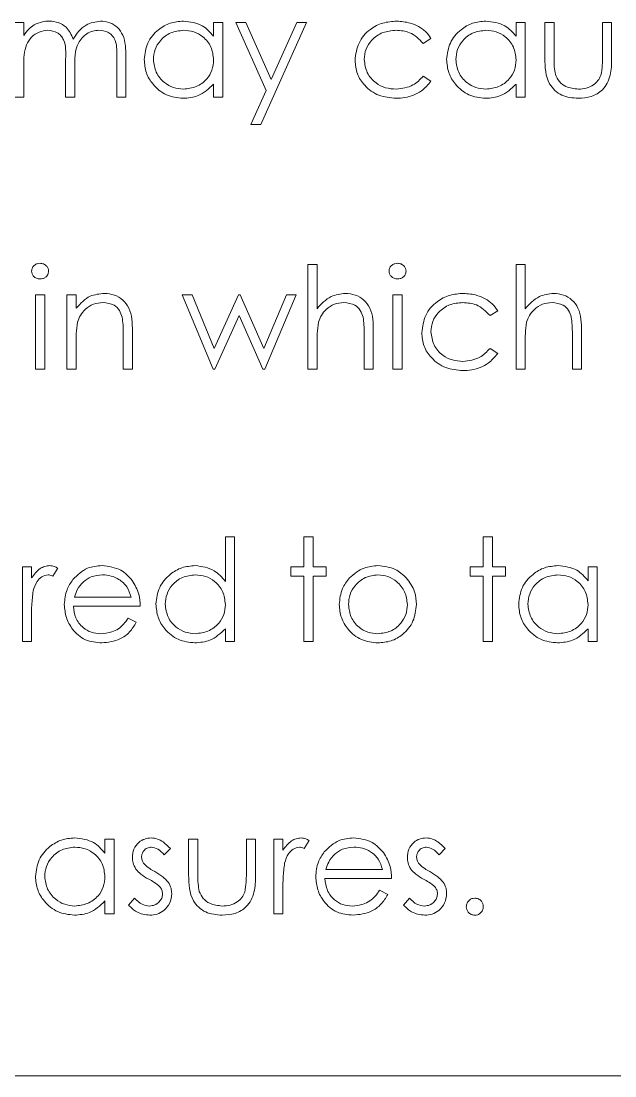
# Model space of a CAD drawing. Extents: x 1.3 to 36.8, y 1.2 to 24.4.
# Drawn here: x 17.14235 to 17.14962, y 21.33774 to 21.35065 of the extents above; entities that cross this region are included whole.
import ezdxf

# ---------------------------------------------------------------- set-up
doc = ezdxf.new("R2010")
doc.units = 0
doc.header["$LTSCALE"] = 96
doc.header["$MEASUREMENT"] = 0

msp = doc.modelspace()

# ---------------------------------------------------------------- linework, layer by layer
at = {"color": 7, "linetype": 'Continuous', "lineweight": 15}
for p, q in [((17.142272, 21.350638), (17.142384, 21.350638)), ((17.142384, 21.350638), (17.142384, 21.350479)), ((17.144708, 21.350469), (17.144708, 21.350638)), ((17.144708, 21.350638), (17.14482, 21.350638)), ((17.14482, 21.350638), (17.14482, 21.349724)), ((17.14498, 21.350638), (17.145101, 21.350638)), ((17.14535, 21.349802), (17.14498, 21.350638)), ((17.145101, 21.350638), (17.145411, 21.349938)), ((17.145846, 21.350638), (17.145285, 21.349388)), ((17.145411, 21.349938), (17.145725, 21.350638)), ((17.145725, 21.350638), (17.145846, 21.350638)), ((17.14841, 21.350638), (17.148522, 21.350638)), ((17.14841, 21.350469), (17.14841, 21.350638)), ((17.148522, 21.350638), (17.148522, 21.349724)), ((17.148762, 21.350638), (17.148875, 21.350638)), ((17.148762, 21.350201), (17.148762, 21.350638)), ((17.148875, 21.350638), (17.148875, 21.350214)), ((17.149468, 21.350638), (17.14958, 21.350638)), ((17.149468, 21.350214), (17.149468, 21.350638)), ((17.14958, 21.350638), (17.14958, 21.350193)), ((17.147368, 21.350439), (17.147274, 21.350381)), ((17.143522, 21.349724), (17.143522, 21.350219)), ((17.143634, 21.350219), (17.143634, 21.349724)), ((17.142384, 21.350108), (17.142384, 21.349724)), ((17.142897, 21.349724), (17.142897, 21.350189)), ((17.143009, 21.350079), (17.143009, 21.349724)), ((17.147274, 21.34998), (17.147368, 21.349919)), ((17.144708, 21.349724), (17.144708, 21.349882)), ((17.14841, 21.349724), (17.14841, 21.349882)), ((17.142384, 21.349724), (17.142272, 21.349724)), ((17.143009, 21.349724), (17.142897, 21.349724)), ((17.143634, 21.349724), (17.143522, 21.349724)), ((17.14482, 21.349724), (17.144708, 21.349724)), ((17.145164, 21.349388), (17.14535, 21.349802)), ((17.148522, 21.349724), (17.14841, 21.349724)), ((17.145285, 21.349388), (17.145164, 21.349388)), ((17.145862, 21.347673), (17.145974, 21.347673)), ((17.145862, 21.346391), (17.145862, 21.347673)), ((17.145974, 21.347673), (17.145974, 21.347132)), ((17.14841, 21.347673), (17.148522, 21.347673)), ((17.14841, 21.346391), (17.14841, 21.347673)), ((17.148522, 21.347673), (17.148522, 21.347132)), ((17.142528, 21.347304), (17.142641, 21.347304)), ((17.142528, 21.346391), (17.142528, 21.347304)), ((17.142641, 21.347304), (17.142641, 21.346391)), ((17.142913, 21.347304), (17.143025, 21.347304)), ((17.142913, 21.346391), (17.142913, 21.347304)), ((17.143025, 21.347304), (17.143025, 21.347139)), ((17.144323, 21.347304), (17.144444, 21.347304)), ((17.144702, 21.346391), (17.144323, 21.347304)), ((17.144444, 21.347304), (17.144716, 21.346647)), ((17.144716, 21.346647), (17.145014, 21.347304)), ((17.145014, 21.347304), (17.145033, 21.347304)), ((17.145033, 21.347304), (17.145325, 21.346647)), ((17.145325, 21.346647), (17.1456, 21.347304)), ((17.145718, 21.347304), (17.145336, 21.346391)), ((17.1456, 21.347304), (17.145718, 21.347304)), ((17.146903, 21.346391), (17.146903, 21.347304)), ((17.146903, 21.347304), (17.147016, 21.347304)), ((17.147016, 21.347304), (17.147016, 21.346391)), ((17.14502, 21.347048), (17.144722, 21.346391)), ((17.145312, 21.346391), (17.14502, 21.347048)), ((17.148185, 21.347106), (17.148092, 21.347048)), ((17.143714, 21.346857), (17.143714, 21.346391)), ((17.146663, 21.346857), (17.146663, 21.346391)), ((17.149211, 21.346857), (17.149211, 21.346391)), ((17.143602, 21.346391), (17.143602, 21.34682)), ((17.146551, 21.346391), (17.146551, 21.34682)), ((17.149099, 21.346391), (17.149099, 21.34682)), ((17.143025, 21.346721), (17.143025, 21.346391)), ((17.145974, 21.346721), (17.145974, 21.346391)), ((17.148092, 21.346647), (17.148185, 21.346586)), ((17.148522, 21.346721), (17.148522, 21.346391)), ((17.142641, 21.346391), (17.142528, 21.346391)), ((17.143025, 21.346391), (17.142913, 21.346391)), ((17.143714, 21.346391), (17.143602, 21.346391)), ((17.144722, 21.346391), (17.144702, 21.346391)), ((17.145336, 21.346391), (17.145312, 21.346391)), ((17.145974, 21.346391), (17.145862, 21.346391)), ((17.146663, 21.346391), (17.146551, 21.346391)), ((17.147016, 21.346391), (17.146903, 21.346391)), ((17.148522, 21.346391), (17.14841, 21.346391)), ((17.149211, 21.346391), (17.149099, 21.346391)), ((17.144852, 21.343794), (17.144852, 21.344339)), ((17.144852, 21.344339), (17.144964, 21.344339)), ((17.144964, 21.344339), (17.144964, 21.343057)), ((17.145814, 21.344339), (17.145926, 21.344339)), ((17.145814, 21.343971), (17.145814, 21.344339)), ((17.145926, 21.344339), (17.145926, 21.343971)), ((17.148009, 21.343971), (17.148009, 21.344339)), ((17.148009, 21.344339), (17.148121, 21.344339)), ((17.148121, 21.344339), (17.148121, 21.343971)), ((17.142368, 21.343057), (17.142368, 21.343971)), ((17.142368, 21.343971), (17.14248, 21.343971)), ((17.14248, 21.343971), (17.14248, 21.343836)), ((17.142801, 21.343956), (17.142739, 21.343858)), ((17.145653, 21.343971), (17.145814, 21.343971)), ((17.145653, 21.343859), (17.145653, 21.343971)), ((17.145926, 21.343971), (17.146086, 21.343971)), ((17.146086, 21.343971), (17.146086, 21.343859)), ((17.147849, 21.343971), (17.148009, 21.343971)), ((17.147849, 21.343859), (17.147849, 21.343971)), ((17.148121, 21.343971), (17.148282, 21.343971)), ((17.148282, 21.343971), (17.148282, 21.343859)), ((17.149291, 21.343971), (17.149403, 21.343971)), ((17.149291, 21.343802), (17.149291, 21.343971)), ((17.149403, 21.343971), (17.149403, 21.343057)), ((17.145814, 21.343859), (17.145653, 21.343859)), ((17.145814, 21.343057), (17.145814, 21.343859)), ((17.145926, 21.343859), (17.145926, 21.343057)), ((17.146086, 21.343859), (17.145926, 21.343859)), ((17.148009, 21.343859), (17.147849, 21.343859)), ((17.148009, 21.343057), (17.148009, 21.343859)), ((17.148121, 21.343859), (17.148121, 21.343057)), ((17.148282, 21.343859), (17.148121, 21.343859)), ((17.143005, 21.343602), (17.143698, 21.343602)), ((17.14381, 21.34349), (17.142993, 21.34349)), ((17.14248, 21.343364), (17.14248, 21.343057)), ((17.143663, 21.343346), (17.143762, 21.343294)), ((17.144852, 21.343057), (17.144852, 21.343215)), ((17.149291, 21.343057), (17.149291, 21.343215)), ((17.14248, 21.343057), (17.142368, 21.343057)), ((17.144964, 21.343057), (17.144852, 21.343057)), ((17.145926, 21.343057), (17.145814, 21.343057)), ((17.148121, 21.343057), (17.148009, 21.343057)), ((17.149403, 21.343057), (17.149291, 21.343057)), ((17.143378, 21.340469), (17.143378, 21.340637)), ((17.143378, 21.340637), (17.14349, 21.340637)), ((17.14349, 21.340637), (17.14349, 21.339724)), ((17.144403, 21.340637), (17.144516, 21.340637)), ((17.144403, 21.340201), (17.144403, 21.340637)), ((17.144516, 21.340637), (17.144516, 21.340214)), ((17.145109, 21.340214), (17.145109, 21.340637)), ((17.145109, 21.340637), (17.145221, 21.340637)), ((17.145221, 21.340637), (17.145221, 21.340193)), ((17.145445, 21.340637), (17.145557, 21.340637)), ((17.145445, 21.339724), (17.145445, 21.340637)), ((17.145557, 21.340637), (17.145557, 21.340503)), ((17.145878, 21.340622), (17.145816, 21.340525)), ((17.144179, 21.340524), (17.144103, 21.340445)), ((17.147544, 21.340524), (17.147468, 21.340445)), ((17.146082, 21.340269), (17.146775, 21.340269)), ((17.146887, 21.340157), (17.14607, 21.340157)), ((17.145557, 21.340031), (17.145557, 21.339724)), ((17.14674, 21.340013), (17.146839, 21.33996)), ((17.143378, 21.339724), (17.143378, 21.339882)), ((17.143666, 21.339832), (17.143741, 21.339916)), ((17.147032, 21.339832), (17.147106, 21.339916)), ((17.14349, 21.339724), (17.143378, 21.339724)), ((17.145557, 21.339724), (17.145445, 21.339724)), ((17.121856, 21.33774), (17.168723, 21.33774))]:
    msp.add_line(p, q, dxfattribs=at)
for points, knots in [([(17.142384, 21.350479), (17.142404, 21.350506), (17.142441, 21.350555), (17.142489, 21.350591), (17.142511, 21.350607)], [0, 0, 0, 0, 0.560097, 1, 1, 1, 1]), ([(17.142511, 21.350607), (17.142545, 21.350622), (17.142605, 21.350649), (17.14267, 21.350652), (17.142699, 21.350654)], [0, 0, 0, 0, 0.559808, 1, 1, 1, 1]), ([(17.142699, 21.350654), (17.142736, 21.35065), (17.142809, 21.350642), (17.142928, 21.350575), (17.142966, 21.350487), (17.14299, 21.350433)], [0, 0, 0, 0, 0.280798, 0.5614832, 1, 1, 1, 1]), ([(17.14299, 21.350433), (17.143011, 21.350466), (17.143052, 21.350533), (17.143162, 21.350627), (17.143263, 21.350644), (17.143325, 21.350654)], [0, 0, 0, 0, 0.281325, 0.562082, 1, 1, 1, 1]), ([(17.143325, 21.350654), (17.143363, 21.35065), (17.143439, 21.350643), (17.143537, 21.35058), (17.143631, 21.35044), (17.143633, 21.35031), (17.143634, 21.350219)], [0, 0, 0, 0, 0.186914, 0.37352, 0.560309, 1, 1, 1, 1]), ([(17.143859, 21.350183), (17.143867, 21.350253), (17.143885, 21.350393), (17.144017, 21.350546), (17.144173, 21.350639), (17.144283, 21.350649), (17.144338, 21.350654)], [0, 0, 0, 0, 0.2794265, 0.5592298, 0.7795498, 1, 1, 1, 1]), ([(17.144338, 21.350654), (17.144421, 21.350644), (17.144568, 21.350627), (17.144665, 21.350517), (17.144708, 21.350469)], [0, 0, 0, 0, 0.559142, 1, 1, 1, 1]), ([(17.146439, 21.350173), (17.146448, 21.350246), (17.146468, 21.350393), (17.146608, 21.350553), (17.146777, 21.35064), (17.146892, 21.350649), (17.14695, 21.350654)], [0, 0, 0, 0, 0.279458, 0.558734, 0.779245, 1, 1, 1, 1]), ([(17.14695, 21.350654), (17.147006, 21.350649), (17.147098, 21.350641), (17.147216, 21.350591), (17.147307, 21.350529), (17.147348, 21.350469), (17.147368, 21.350439)], [0, 0, 0, 0, 0.339684, 0.559943, 0.780024, 1, 1, 1, 1]), ([(17.14756, 21.350183), (17.147569, 21.350253), (17.147587, 21.350393), (17.147719, 21.350546), (17.147875, 21.350639), (17.147985, 21.350649), (17.14804, 21.350654)], [0, 0, 0, 0, 0.2794265, 0.5592298, 0.7795498, 1, 1, 1, 1]), ([(17.14804, 21.350654), (17.148123, 21.350644), (17.14827, 21.350627), (17.148367, 21.350517), (17.14841, 21.350469)], [0, 0, 0, 0, 0.559142, 1, 1, 1, 1]), ([(17.14268, 21.350541), (17.142643, 21.350537), (17.142569, 21.350527), (17.142476, 21.350461), (17.142386, 21.350324), (17.142385, 21.350197), (17.142384, 21.350108)], [0, 0, 0, 0, 0.186572, 0.373413, 0.560187, 1, 1, 1, 1]), ([(17.142897, 21.350189), (17.1429, 21.350271), (17.142905, 21.350373), (17.142842, 21.350476), (17.14278, 21.350528), (17.14272, 21.350536), (17.14268, 21.350541)], [0, 0, 0, 0, 0.500625, 0.625963, 0.751388, 1, 1, 1, 1]), ([(17.143305, 21.350541), (17.143279, 21.350539), (17.143227, 21.350535), (17.143156, 21.350501), (17.143096, 21.350451), (17.143008, 21.350321), (17.143008, 21.350187), (17.143009, 21.350079)], [0, 0, 0, 0, 0.125339, 0.250713, 0.376119, 0.501576, 1, 1, 1, 1]), ([(17.143522, 21.350219), (17.143525, 21.350297), (17.143528, 21.350395), (17.143461, 21.350486), (17.1434, 21.350531), (17.143343, 21.350537), (17.143305, 21.350541)], [0, 0, 0, 0, 0.499554, 0.625041, 0.750632, 1, 1, 1, 1]), ([(17.14434, 21.350541), (17.144286, 21.350535), (17.144179, 21.350523), (17.144057, 21.350427), (17.143984, 21.350308), (17.143975, 21.350224), (17.143971, 21.350182)], [0, 0, 0, 0, 0.27984, 0.559294, 0.779785, 1, 1, 1, 1]), ([(17.144708, 21.350179), (17.144702, 21.350233), (17.14469, 21.350341), (17.144589, 21.35046), (17.144467, 21.350531), (17.144382, 21.350538), (17.14434, 21.350541)], [0, 0, 0, 0, 0.2795779, 0.5592223, 0.7795073, 1, 1, 1, 1]), ([(17.146942, 21.350541), (17.146886, 21.350536), (17.146775, 21.350526), (17.146646, 21.350434), (17.146564, 21.350314), (17.146555, 21.350227), (17.146551, 21.350183)], [0, 0, 0, 0, 0.2801285, 0.5597406, 0.7799365, 1, 1, 1, 1]), ([(17.147274, 21.350381), (17.147222, 21.350433), (17.147129, 21.350527), (17.146999, 21.350537), (17.146942, 21.350541)], [0, 0, 0, 0, 0.558366, 1, 1, 1, 1]), ([(17.148042, 21.350541), (17.147988, 21.350535), (17.147881, 21.350523), (17.147759, 21.350427), (17.147686, 21.350308), (17.147677, 21.350224), (17.147673, 21.350182)], [0, 0, 0, 0, 0.27984, 0.559294, 0.779785, 1, 1, 1, 1]), ([(17.14841, 21.350179), (17.148404, 21.350233), (17.148392, 21.350341), (17.148291, 21.35046), (17.148169, 21.350531), (17.148084, 21.350538), (17.148042, 21.350541)], [0, 0, 0, 0, 0.279575, 0.559217, 0.779425, 1, 1, 1, 1]), ([(17.148875, 21.350214), (17.148874, 21.350174), (17.148874, 21.350102), (17.148887, 21.350031), (17.148892, 21.35)], [0, 0, 0, 0, 0.560509, 1, 1, 1, 1]), ([(17.149449, 21.349991), (17.149456, 21.350032), (17.149468, 21.350106), (17.149468, 21.350181), (17.149468, 21.350214)], [0, 0, 0, 0, 0.559444, 1, 1, 1, 1]), ([(17.144335, 21.349708), (17.144265, 21.349716), (17.144124, 21.349733), (17.143969, 21.349862), (17.143873, 21.350018), (17.143863, 21.350128), (17.143859, 21.350183)], [0, 0, 0, 0, 0.279566, 0.559298, 0.779615, 1, 1, 1, 1]), ([(17.143971, 21.350182), (17.143978, 21.350129), (17.143993, 21.350022), (17.144092, 21.349903), (17.144213, 21.349833), (17.144297, 21.349824), (17.144339, 21.34982)], [0, 0, 0, 0, 0.279418, 0.55914, 0.779531, 1, 1, 1, 1]), ([(17.144339, 21.34982), (17.144392, 21.349827), (17.144499, 21.34984), (17.144624, 21.349931), (17.144697, 21.350052), (17.144704, 21.350137), (17.144708, 21.350179)], [0, 0, 0, 0, 0.279774, 0.559269, 0.779469, 1, 1, 1, 1]), ([(17.146941, 21.349708), (17.146869, 21.349715), (17.146726, 21.349728), (17.14656, 21.349849), (17.146455, 21.350004), (17.146444, 21.350117), (17.146439, 21.350173)], [0, 0, 0, 0, 0.280101, 0.559641, 0.779839, 1, 1, 1, 1]), ([(17.146551, 21.350183), (17.146559, 21.350128), (17.146574, 21.350017), (17.146682, 21.349895), (17.146811, 21.34983), (17.146899, 21.349823), (17.146942, 21.34982)], [0, 0, 0, 0, 0.279369, 0.558733, 0.779282, 1, 1, 1, 1]), ([(17.148037, 21.349708), (17.147967, 21.349716), (17.147826, 21.349733), (17.147671, 21.349862), (17.147575, 21.350018), (17.147565, 21.350128), (17.14756, 21.350183)], [0, 0, 0, 0, 0.279566, 0.559298, 0.779615, 1, 1, 1, 1]), ([(17.147673, 21.350182), (17.14768, 21.350129), (17.147695, 21.350022), (17.147794, 21.349903), (17.147915, 21.349833), (17.147999, 21.349824), (17.148041, 21.34982)], [0, 0, 0, 0, 0.279418, 0.55914, 0.779531, 1, 1, 1, 1]), ([(17.148041, 21.34982), (17.148094, 21.349827), (17.148201, 21.34984), (17.148326, 21.349931), (17.148399, 21.350052), (17.148406, 21.350137), (17.14841, 21.350179)], [0, 0, 0, 0, 0.279774, 0.559269, 0.779469, 1, 1, 1, 1]), ([(17.149172, 21.349708), (17.149102, 21.349714), (17.148964, 21.349724), (17.148769, 21.349907), (17.148765, 21.350089), (17.148762, 21.350201)], [0, 0, 0, 0, 0.2809568, 0.559829, 1, 1, 1, 1]), ([(17.14958, 21.350193), (17.149579, 21.350125), (17.149577, 21.349989), (17.149489, 21.349811), (17.149332, 21.349718), (17.149225, 21.349711), (17.149172, 21.349708)], [0, 0, 0, 0, 0.2815017, 0.5596271, 0.7792656, 1, 1, 1, 1]), ([(17.146942, 21.34982), (17.147015, 21.349829), (17.147145, 21.349845), (17.147235, 21.349939), (17.147274, 21.34998)], [0, 0, 0, 0, 0.558875, 1, 1, 1, 1]), ([(17.148892, 21.35), (17.148906, 21.34997), (17.148934, 21.349908), (17.149034, 21.349835), (17.14912, 21.349826), (17.149173, 21.34982)], [0, 0, 0, 0, 0.280158, 0.560544, 1, 1, 1, 1]), ([(17.149173, 21.34982), (17.149205, 21.349822), (17.14927, 21.349826), (17.149354, 21.349865), (17.149417, 21.349922), (17.149438, 21.349968), (17.149449, 21.349991)], [0, 0, 0, 0, 0.280342, 0.560084, 0.780236, 1, 1, 1, 1]), ([(17.144708, 21.349882), (17.144649, 21.349826), (17.144543, 21.349725), (17.144398, 21.349713), (17.144335, 21.349708)], [0, 0, 0, 0, 0.558849, 1, 1, 1, 1]), ([(17.147368, 21.349919), (17.147332, 21.349875), (17.147272, 21.349803), (17.147156, 21.349743), (17.14705, 21.349713), (17.146977, 21.34971), (17.146941, 21.349708)], [0, 0, 0, 0, 0.338874, 0.559188, 0.779573, 1, 1, 1, 1]), ([(17.14841, 21.349882), (17.148351, 21.349826), (17.148245, 21.349725), (17.1481, 21.349713), (17.148037, 21.349708)], [0, 0, 0, 0, 0.558849, 1, 1, 1, 1]), ([(17.14248, 21.347592), (17.142482, 21.347607), (17.142486, 21.347636), (17.142516, 21.347667), (17.142549, 21.347686), (17.142572, 21.347688), (17.142584, 21.347689)], [0, 0, 0, 0, 0.279407, 0.558897, 0.779631, 1, 1, 1, 1]), ([(17.142584, 21.347689), (17.142599, 21.347687), (17.142629, 21.347684), (17.142663, 21.347659), (17.142685, 21.347627), (17.142687, 21.347604), (17.142689, 21.347592)], [0, 0, 0, 0, 0.280001, 0.5597908, 0.7798945, 1, 1, 1, 1]), ([(17.146855, 21.347592), (17.146857, 21.347607), (17.146861, 21.347636), (17.146891, 21.347667), (17.146924, 21.347686), (17.146947, 21.347688), (17.146959, 21.347689)], [0, 0, 0, 0, 0.279378, 0.558634, 0.779345, 1, 1, 1, 1]), ([(17.146959, 21.347689), (17.146974, 21.347687), (17.147004, 21.347684), (17.147038, 21.347659), (17.14706, 21.347627), (17.147062, 21.347604), (17.147064, 21.347592)], [0, 0, 0, 0, 0.280001, 0.5597908, 0.7798945, 1, 1, 1, 1]), ([(17.142584, 21.347497), (17.142569, 21.347498), (17.14254, 21.347501), (17.142506, 21.347526), (17.142484, 21.347558), (17.142482, 21.347581), (17.14248, 21.347592)], [0, 0, 0, 0, 0.279717, 0.559405, 0.779652, 1, 1, 1, 1]), ([(17.142689, 21.347592), (17.142687, 21.347577), (17.142682, 21.347548), (17.142652, 21.347517), (17.142619, 21.347499), (17.142596, 21.347497), (17.142584, 21.347497)], [0, 0, 0, 0, 0.279261, 0.5588801, 0.7792463, 1, 1, 1, 1]), ([(17.146959, 21.347497), (17.146944, 21.347498), (17.146915, 21.347501), (17.146881, 21.347526), (17.146859, 21.347558), (17.146857, 21.347581), (17.146855, 21.347592)], [0, 0, 0, 0, 0.279717, 0.559405, 0.779652, 1, 1, 1, 1]), ([(17.147064, 21.347592), (17.147062, 21.347577), (17.147057, 21.347548), (17.147027, 21.347517), (17.146994, 21.347499), (17.146971, 21.347497), (17.146959, 21.347497)], [0, 0, 0, 0, 0.279403, 0.559087, 0.779504, 1, 1, 1, 1]), ([(17.143025, 21.347139), (17.143079, 21.347197), (17.143174, 21.3473), (17.143312, 21.347314), (17.143373, 21.34732)], [0, 0, 0, 0, 0.55915, 1, 1, 1, 1]), ([(17.143373, 21.34732), (17.143414, 21.347317), (17.143496, 21.347309), (17.143603, 21.347244), (17.143712, 21.347098), (17.143713, 21.346956), (17.143714, 21.346857)], [0, 0, 0, 0, 0.187071, 0.373981, 0.560604, 1, 1, 1, 1]), ([(17.145974, 21.347132), (17.146027, 21.34719), (17.146122, 21.347295), (17.14626, 21.347312), (17.146322, 21.34732)], [0, 0, 0, 0, 0.559943, 1, 1, 1, 1]), ([(17.146322, 21.34732), (17.146362, 21.347317), (17.146444, 21.347309), (17.146552, 21.347244), (17.146661, 21.347098), (17.146662, 21.346956), (17.146663, 21.346857)], [0, 0, 0, 0, 0.186982, 0.373941, 0.560685, 1, 1, 1, 1]), ([(17.147256, 21.34684), (17.147266, 21.346913), (17.147285, 21.347059), (17.147425, 21.347219), (17.147595, 21.347307), (17.14771, 21.347316), (17.147767, 21.34732)], [0, 0, 0, 0, 0.2793387, 0.5587685, 0.7792933, 1, 1, 1, 1]), ([(17.147767, 21.34732), (17.147823, 21.347316), (17.147915, 21.347308), (17.148033, 21.347258), (17.148124, 21.347196), (17.148165, 21.347136), (17.148185, 21.347106)], [0, 0, 0, 0, 0.339801, 0.559977, 0.779969, 1, 1, 1, 1]), ([(17.148522, 21.347132), (17.148575, 21.34719), (17.14867, 21.347295), (17.148809, 21.347312), (17.14887, 21.34732)], [0, 0, 0, 0, 0.559903, 1, 1, 1, 1]), ([(17.14887, 21.34732), (17.148911, 21.347317), (17.148992, 21.347309), (17.1491, 21.347244), (17.149209, 21.347098), (17.14921, 21.346956), (17.149211, 21.346857)], [0, 0, 0, 0, 0.187048, 0.373935, 0.560715, 1, 1, 1, 1]), ([(17.143353, 21.347208), (17.143314, 21.347204), (17.143234, 21.347196), (17.143141, 21.347131), (17.143074, 21.347054), (17.143053, 21.346996), (17.143043, 21.346966)], [0, 0, 0, 0, 0.279602, 0.559318, 0.779719, 1, 1, 1, 1]), ([(17.143589, 21.347028), (17.14358, 21.347057), (17.143562, 21.347115), (17.143481, 21.347195), (17.143402, 21.347203), (17.143353, 21.347208)], [0, 0, 0, 0, 0.28116, 0.561408, 1, 1, 1, 1]), ([(17.146302, 21.347208), (17.146262, 21.347204), (17.146183, 21.347196), (17.14609, 21.347131), (17.146023, 21.347054), (17.146002, 21.346996), (17.145991, 21.346966)], [0, 0, 0, 0, 0.279581, 0.559391, 0.779826, 1, 1, 1, 1]), ([(17.146538, 21.347028), (17.146529, 21.347057), (17.14651, 21.347115), (17.146429, 21.347195), (17.14635, 21.347203), (17.146302, 21.347208)], [0, 0, 0, 0, 0.281362, 0.561455, 1, 1, 1, 1]), ([(17.147759, 21.347208), (17.147703, 21.347203), (17.147593, 21.347193), (17.147463, 21.3471), (17.147381, 21.346981), (17.147372, 21.346894), (17.147368, 21.34685)], [0, 0, 0, 0, 0.280134, 0.559752, 0.779768, 1, 1, 1, 1]), ([(17.148092, 21.347048), (17.14804, 21.3471), (17.147947, 21.347193), (17.147816, 21.347203), (17.147759, 21.347208)], [0, 0, 0, 0, 0.558506, 1, 1, 1, 1]), ([(17.14885, 21.347208), (17.14881, 21.347204), (17.148731, 21.347196), (17.148638, 21.347131), (17.148571, 21.347054), (17.14855, 21.346996), (17.148539, 21.346966)], [0, 0, 0, 0, 0.279471, 0.559384, 0.779822, 1, 1, 1, 1]), ([(17.149086, 21.347028), (17.149077, 21.347057), (17.149058, 21.347115), (17.148977, 21.347195), (17.148898, 21.347203), (17.14885, 21.347208)], [0, 0, 0, 0, 0.281289, 0.561477, 1, 1, 1, 1]), ([(17.143602, 21.34682), (17.143602, 21.346859), (17.143603, 21.346929), (17.143593, 21.346998), (17.143589, 21.347028)], [0, 0, 0, 0, 0.560404, 1, 1, 1, 1]), ([(17.146551, 21.34682), (17.146551, 21.346859), (17.146551, 21.346929), (17.146542, 21.346998), (17.146538, 21.347028)], [0, 0, 0, 0, 0.560029, 1, 1, 1, 1]), ([(17.149099, 21.34682), (17.149099, 21.346859), (17.149099, 21.346929), (17.14909, 21.346998), (17.149086, 21.347028)], [0, 0, 0, 0, 0.560032, 1, 1, 1, 1]), ([(17.143043, 21.346966), (17.143036, 21.346921), (17.143025, 21.346839), (17.143025, 21.346757), (17.143025, 21.346721)], [0, 0, 0, 0, 0.5596905, 1, 1, 1, 1]), ([(17.145991, 21.346966), (17.145985, 21.346921), (17.145974, 21.346839), (17.145974, 21.346757), (17.145974, 21.346721)], [0, 0, 0, 0, 0.5596905, 1, 1, 1, 1]), ([(17.148539, 21.346966), (17.148533, 21.346921), (17.148522, 21.346839), (17.148522, 21.346757), (17.148522, 21.346721)], [0, 0, 0, 0, 0.559693, 1, 1, 1, 1]), ([(17.147758, 21.346375), (17.147686, 21.346381), (17.147543, 21.346394), (17.147377, 21.346515), (17.147272, 21.346671), (17.147261, 21.346784), (17.147256, 21.34684)], [0, 0, 0, 0, 0.280101, 0.559641, 0.779839, 1, 1, 1, 1]), ([(17.147368, 21.34685), (17.147376, 21.346794), (17.147392, 21.346683), (17.147499, 21.346562), (17.147628, 21.346497), (17.147716, 21.34649), (17.14776, 21.346487)], [0, 0, 0, 0, 0.27921, 0.558774, 0.779266, 1, 1, 1, 1]), ([(17.14776, 21.346487), (17.147833, 21.346496), (17.147963, 21.346512), (17.148052, 21.346606), (17.148092, 21.346647)], [0, 0, 0, 0, 0.558875, 1, 1, 1, 1]), ([(17.148185, 21.346586), (17.148149, 21.346542), (17.14809, 21.34647), (17.147973, 21.34641), (17.147868, 21.346379), (17.147795, 21.346376), (17.147758, 21.346375)], [0, 0, 0, 0, 0.338973, 0.559259, 0.779616, 1, 1, 1, 1]), ([(17.14248, 21.343836), (17.142512, 21.343879), (17.142556, 21.343939), (17.142641, 21.343981), (17.142683, 21.343985), (17.142703, 21.343987)], [0, 0, 0, 0, 0.558862, 0.779618, 1, 1, 1, 1]), ([(17.142703, 21.343987), (17.142723, 21.343985), (17.142757, 21.343981), (17.142788, 21.343963), (17.142801, 21.343956)], [0, 0, 0, 0, 0.558949, 1, 1, 1, 1]), ([(17.142986, 21.343817), (17.143042, 21.343872), (17.143143, 21.343971), (17.143282, 21.343982), (17.143343, 21.343987)], [0, 0, 0, 0, 0.558555, 1, 1, 1, 1]), ([(17.143343, 21.343987), (17.143424, 21.343977), (17.14357, 21.343961), (17.143668, 21.343854), (17.143711, 21.343807)], [0, 0, 0, 0, 0.558976, 1, 1, 1, 1]), ([(17.144003, 21.343517), (17.144011, 21.343587), (17.144029, 21.343727), (17.144161, 21.343879), (17.144317, 21.343973), (17.144428, 21.343982), (17.144483, 21.343987)], [0, 0, 0, 0, 0.279396, 0.559169, 0.77953, 1, 1, 1, 1]), ([(17.144483, 21.343987), (17.144565, 21.343976), (17.144713, 21.343955), (17.144809, 21.343844), (17.144852, 21.343794)], [0, 0, 0, 0, 0.558432, 1, 1, 1, 1]), ([(17.146372, 21.343836), (17.146428, 21.343885), (17.146529, 21.343972), (17.146661, 21.343982), (17.14672, 21.343987)], [0, 0, 0, 0, 0.55892, 1, 1, 1, 1]), ([(17.14672, 21.343987), (17.146794, 21.343979), (17.146926, 21.343965), (17.147024, 21.343876), (17.147067, 21.343836)], [0, 0, 0, 0, 0.559239, 1, 1, 1, 1]), ([(17.148442, 21.343517), (17.148451, 21.343587), (17.148468, 21.343727), (17.1486, 21.343879), (17.148757, 21.343973), (17.148867, 21.343982), (17.148922, 21.343987)], [0, 0, 0, 0, 0.279414, 0.559205, 0.77958, 1, 1, 1, 1]), ([(17.148922, 21.343987), (17.149004, 21.343978), (17.149152, 21.343961), (17.149248, 21.343851), (17.149291, 21.343802)], [0, 0, 0, 0, 0.559031, 1, 1, 1, 1]), ([(17.142682, 21.343875), (17.142655, 21.343869), (17.142602, 21.343857), (17.142534, 21.343784), (17.142513, 21.343718), (17.1425, 21.343678)], [0, 0, 0, 0, 0.278319, 0.558894, 1, 1, 1, 1]), ([(17.142739, 21.343858), (17.142729, 21.343863), (17.142711, 21.343872), (17.142691, 21.343874), (17.142682, 21.343875)], [0, 0, 0, 0, 0.560269, 1, 1, 1, 1]), ([(17.142881, 21.343512), (17.142887, 21.343574), (17.142896, 21.343685), (17.142959, 21.343776), (17.142986, 21.343817)], [0, 0, 0, 0, 0.559462, 1, 1, 1, 1]), ([(17.143114, 21.343789), (17.143086, 21.343758), (17.143038, 21.343703), (17.143015, 21.343633), (17.143005, 21.343602)], [0, 0, 0, 0, 0.55864, 1, 1, 1, 1]), ([(17.143349, 21.343875), (17.143301, 21.34387), (17.143214, 21.343863), (17.143144, 21.343812), (17.143114, 21.343789)], [0, 0, 0, 0, 0.559465, 1, 1, 1, 1]), ([(17.143698, 21.343602), (17.143685, 21.343646), (17.143657, 21.343732), (17.143561, 21.343819), (17.143455, 21.343866), (17.143384, 21.343872), (17.143349, 21.343875)], [0, 0, 0, 0, 0.280213, 0.559186, 0.779591, 1, 1, 1, 1]), ([(17.143711, 21.343807), (17.143744, 21.343752), (17.143802, 21.343654), (17.143808, 21.34354), (17.14381, 21.34349)], [0, 0, 0, 0, 0.5589212, 1, 1, 1, 1]), ([(17.144484, 21.343875), (17.14443, 21.343868), (17.144323, 21.343856), (17.144202, 21.343761), (17.144129, 21.343641), (17.14412, 21.343557), (17.144115, 21.343515)], [0, 0, 0, 0, 0.279704, 0.559314, 0.779645, 1, 1, 1, 1]), ([(17.144852, 21.343512), (17.144846, 21.343566), (17.144834, 21.343675), (17.144733, 21.343794), (17.144612, 21.343865), (17.144527, 21.343871), (17.144484, 21.343875)], [0, 0, 0, 0, 0.279705, 0.559247, 0.77944, 1, 1, 1, 1]), ([(17.146246, 21.343512), (17.146253, 21.343579), (17.146265, 21.343699), (17.146339, 21.343794), (17.146372, 21.343836)], [0, 0, 0, 0, 0.559224, 1, 1, 1, 1]), ([(17.146719, 21.343875), (17.146666, 21.343868), (17.146559, 21.343855), (17.146442, 21.343755), (17.146369, 21.343637), (17.146362, 21.343553), (17.146359, 21.343511)], [0, 0, 0, 0, 0.27945, 0.559304, 0.779541, 1, 1, 1, 1]), ([(17.14708, 21.343511), (17.147074, 21.343564), (17.147061, 21.343671), (17.146963, 21.343789), (17.146845, 21.343863), (17.146761, 21.343871), (17.146719, 21.343875)], [0, 0, 0, 0, 0.279585, 0.559342, 0.779629, 1, 1, 1, 1]), ([(17.147067, 21.343836), (17.147107, 21.343782), (17.147179, 21.343685), (17.147188, 21.343565), (17.147192, 21.343512)], [0, 0, 0, 0, 0.559174, 1, 1, 1, 1]), ([(17.148923, 21.343875), (17.14887, 21.343868), (17.148762, 21.343856), (17.148641, 21.343761), (17.148568, 21.343641), (17.148559, 21.343557), (17.148554, 21.343515)], [0, 0, 0, 0, 0.2796999, 0.5593056, 0.7796325, 1, 1, 1, 1]), ([(17.149291, 21.343512), (17.149285, 21.343566), (17.149273, 21.343675), (17.149172, 21.343794), (17.149051, 21.343865), (17.148966, 21.343871), (17.148923, 21.343875)], [0, 0, 0, 0, 0.279733, 0.559232, 0.779432, 1, 1, 1, 1]), ([(17.1425, 21.343678), (17.142493, 21.34362), (17.14248, 21.343516), (17.14248, 21.343411), (17.14248, 21.343364)], [0, 0, 0, 0, 0.559588, 1, 1, 1, 1]), ([(17.14334, 21.343041), (17.143271, 21.343048), (17.143132, 21.34306), (17.142983, 21.343193), (17.142896, 21.34335), (17.142886, 21.343458), (17.142881, 21.343512)], [0, 0, 0, 0, 0.279924, 0.558841, 0.779497, 1, 1, 1, 1]), ([(17.144479, 21.343041), (17.144409, 21.34305), (17.144268, 21.343066), (17.144113, 21.343195), (17.144017, 21.343351), (17.144008, 21.343461), (17.144003, 21.343517)], [0, 0, 0, 0, 0.279575, 0.559397, 0.779608, 1, 1, 1, 1]), ([(17.144115, 21.343515), (17.144123, 21.343462), (17.144138, 21.343355), (17.144236, 21.343236), (17.144357, 21.343166), (17.144441, 21.343158), (17.144483, 21.343154)], [0, 0, 0, 0, 0.279426, 0.559041, 0.779538, 1, 1, 1, 1]), ([(17.144483, 21.343154), (17.144537, 21.34316), (17.144644, 21.343173), (17.144768, 21.343265), (17.144841, 21.343385), (17.144848, 21.34347), (17.144852, 21.343512)], [0, 0, 0, 0, 0.279768, 0.559392, 0.779615, 1, 1, 1, 1]), ([(17.14672, 21.343041), (17.14665, 21.343048), (17.14651, 21.343063), (17.146356, 21.343192), (17.146261, 21.343347), (17.146251, 21.343457), (17.146246, 21.343512)], [0, 0, 0, 0, 0.2797476, 0.5591061, 0.7795789, 1, 1, 1, 1]), ([(17.146359, 21.343511), (17.146365, 21.343458), (17.146379, 21.343352), (17.146474, 21.343233), (17.146594, 21.343165), (17.146678, 21.343157), (17.146719, 21.343154)], [0, 0, 0, 0, 0.2796521, 0.5591764, 0.7795851, 1, 1, 1, 1]), ([(17.146719, 21.343154), (17.146772, 21.34316), (17.146878, 21.343172), (17.146998, 21.343267), (17.147068, 21.343386), (17.147076, 21.343469), (17.14708, 21.343511)], [0, 0, 0, 0, 0.279764, 0.55908, 0.779561, 1, 1, 1, 1]), ([(17.147192, 21.343512), (17.147183, 21.343442), (17.147166, 21.343303), (17.14704, 21.343147), (17.146884, 21.343054), (17.146774, 21.343046), (17.14672, 21.343041)], [0, 0, 0, 0, 0.279506, 0.559372, 0.77952, 1, 1, 1, 1]), ([(17.148918, 21.343041), (17.148848, 21.34305), (17.148707, 21.343066), (17.148552, 21.343195), (17.148456, 21.343351), (17.148447, 21.343461), (17.148442, 21.343517)], [0, 0, 0, 0, 0.279575, 0.559397, 0.779608, 1, 1, 1, 1]), ([(17.148554, 21.343515), (17.148562, 21.343462), (17.148577, 21.343355), (17.148675, 21.343236), (17.148796, 21.343166), (17.14888, 21.343158), (17.148922, 21.343154)], [0, 0, 0, 0, 0.279441, 0.55905, 0.779543, 1, 1, 1, 1]), ([(17.148922, 21.343154), (17.148976, 21.34316), (17.149083, 21.343173), (17.149208, 21.343265), (17.14928, 21.343385), (17.149288, 21.34347), (17.149291, 21.343512)], [0, 0, 0, 0, 0.279768, 0.559392, 0.779615, 1, 1, 1, 1]), ([(17.142993, 21.34349), (17.142999, 21.343441), (17.14301, 21.343342), (17.143099, 21.34323), (17.14321, 21.343163), (17.143288, 21.343157), (17.143326, 21.343154)], [0, 0, 0, 0, 0.279925, 0.55933, 0.779557, 1, 1, 1, 1]), ([(17.143326, 21.343154), (17.143372, 21.343158), (17.143448, 21.343165), (17.143545, 21.343211), (17.143612, 21.343272), (17.143646, 21.343321), (17.143663, 21.343346)], [0, 0, 0, 0, 0.339461, 0.559694, 0.779545, 1, 1, 1, 1]), ([(17.143762, 21.343294), (17.143737, 21.343252), (17.143686, 21.34317), (17.143542, 21.343063), (17.143417, 21.34305), (17.14334, 21.343041)], [0, 0, 0, 0, 0.280886, 0.561372, 1, 1, 1, 1]), ([(17.144852, 21.343215), (17.144793, 21.343159), (17.144687, 21.343059), (17.144543, 21.343047), (17.144479, 21.343041)], [0, 0, 0, 0, 0.558765, 1, 1, 1, 1]), ([(17.149291, 21.343215), (17.149232, 21.343159), (17.149126, 21.343059), (17.148982, 21.343047), (17.148918, 21.343041)], [0, 0, 0, 0, 0.558765, 1, 1, 1, 1]), ([(17.142528, 21.340183), (17.142537, 21.340253), (17.142554, 21.340393), (17.142687, 21.340546), (17.142843, 21.340639), (17.142953, 21.340649), (17.143008, 21.340654)], [0, 0, 0, 0, 0.2794083, 0.5591935, 0.7794991, 1, 1, 1, 1]), ([(17.143008, 21.340654), (17.143091, 21.340644), (17.143238, 21.340627), (17.143335, 21.340517), (17.143378, 21.340469)], [0, 0, 0, 0, 0.559142, 1, 1, 1, 1]), ([(17.143714, 21.340414), (17.143718, 21.340449), (17.143724, 21.340519), (17.143785, 21.340599), (17.143863, 21.340647), (17.143918, 21.340651), (17.143945, 21.340654)], [0, 0, 0, 0, 0.279891, 0.55939, 0.779694, 1, 1, 1, 1]), ([(17.143945, 21.340654), (17.143971, 21.340651), (17.144022, 21.340645), (17.144104, 21.340599), (17.14415, 21.340552), (17.144179, 21.340524)], [0, 0, 0, 0, 0.2794172, 0.5596695, 1, 1, 1, 1]), ([(17.145557, 21.340503), (17.145589, 21.340546), (17.145632, 21.340606), (17.145718, 21.340648), (17.14576, 21.340652), (17.14578, 21.340654)], [0, 0, 0, 0, 0.558916, 0.779544, 1, 1, 1, 1]), ([(17.14578, 21.340654), (17.1458, 21.340651), (17.145834, 21.340647), (17.145864, 21.34063), (17.145878, 21.340622)], [0, 0, 0, 0, 0.559263, 1, 1, 1, 1]), ([(17.146063, 21.340483), (17.146119, 21.340538), (17.14622, 21.340637), (17.146359, 21.340649), (17.14642, 21.340654)], [0, 0, 0, 0, 0.558555, 1, 1, 1, 1]), ([(17.14642, 21.340654), (17.146501, 21.340644), (17.146647, 21.340627), (17.146745, 21.340521), (17.146788, 21.340474)], [0, 0, 0, 0, 0.55889, 1, 1, 1, 1]), ([(17.14708, 21.340414), (17.147083, 21.340449), (17.14709, 21.340519), (17.147151, 21.340599), (17.147228, 21.340647), (17.147283, 21.340651), (17.147311, 21.340654)], [0, 0, 0, 0, 0.27993, 0.559367, 0.779682, 1, 1, 1, 1]), ([(17.147311, 21.340654), (17.147336, 21.340651), (17.147388, 21.340645), (17.147469, 21.340599), (17.147516, 21.340552), (17.147544, 21.340524)], [0, 0, 0, 0, 0.279587, 0.559677, 1, 1, 1, 1]), ([(17.14301, 21.340541), (17.142956, 21.340535), (17.142849, 21.340523), (17.142727, 21.340427), (17.142654, 21.340308), (17.142645, 21.340224), (17.142641, 21.340182)], [0, 0, 0, 0, 0.279779, 0.559379, 0.779806, 1, 1, 1, 1]), ([(17.143378, 21.340179), (17.143372, 21.340233), (17.14336, 21.340341), (17.143259, 21.34046), (17.143137, 21.340531), (17.143052, 21.340538), (17.14301, 21.340541)], [0, 0, 0, 0, 0.2795779, 0.5592223, 0.7795073, 1, 1, 1, 1]), ([(17.143945, 21.340541), (17.143927, 21.340539), (17.143892, 21.340534), (17.143854, 21.3405), (17.14383, 21.34046), (17.143828, 21.340432), (17.143826, 21.340418)], [0, 0, 0, 0, 0.2792693, 0.5588721, 0.7794303, 1, 1, 1, 1]), ([(17.144103, 21.340445), (17.144079, 21.340473), (17.144036, 21.340522), (17.143973, 21.340535), (17.143945, 21.340541)], [0, 0, 0, 0, 0.5621024, 1, 1, 1, 1]), ([(17.145759, 21.340541), (17.145732, 21.340536), (17.145679, 21.340524), (17.145611, 21.340451), (17.14559, 21.340385), (17.145577, 21.340345)], [0, 0, 0, 0, 0.278445, 0.558796, 1, 1, 1, 1]), ([(17.145816, 21.340525), (17.145806, 21.34053), (17.145788, 21.340538), (17.145768, 21.34054), (17.145759, 21.340541)], [0, 0, 0, 0, 0.560531, 1, 1, 1, 1]), ([(17.146426, 21.340541), (17.146377, 21.340537), (17.146291, 21.34053), (17.146221, 21.340478), (17.146191, 21.340456)], [0, 0, 0, 0, 0.559465, 1, 1, 1, 1]), ([(17.146775, 21.340269), (17.146761, 21.340312), (17.146734, 21.340399), (17.146638, 21.340486), (17.146532, 21.340533), (17.146461, 21.340539), (17.146426, 21.340541)], [0, 0, 0, 0, 0.280055, 0.559199, 0.779641, 1, 1, 1, 1]), ([(17.147311, 21.340541), (17.147293, 21.340539), (17.147257, 21.340534), (17.14722, 21.3405), (17.147196, 21.34046), (17.147193, 21.340432), (17.147192, 21.340418)], [0, 0, 0, 0, 0.279293, 0.558919, 0.779369, 1, 1, 1, 1]), ([(17.147468, 21.340445), (17.147444, 21.340473), (17.147401, 21.340522), (17.147338, 21.340535), (17.147311, 21.340541)], [0, 0, 0, 0, 0.5621024, 1, 1, 1, 1]), ([(17.143756, 21.340273), (17.143743, 21.340298), (17.143718, 21.340342), (17.143716, 21.340392), (17.143714, 21.340414)], [0, 0, 0, 0, 0.559542, 1, 1, 1, 1]), ([(17.143826, 21.340418), (17.143829, 21.340401), (17.143832, 21.340371), (17.14385, 21.340346), (17.143858, 21.340336)], [0, 0, 0, 0, 0.5586938, 1, 1, 1, 1]), ([(17.145958, 21.340178), (17.145963, 21.34024), (17.145973, 21.340351), (17.146036, 21.340443), (17.146063, 21.340483)], [0, 0, 0, 0, 0.559592, 1, 1, 1, 1]), ([(17.146191, 21.340456), (17.146163, 21.340425), (17.146115, 21.34037), (17.146092, 21.3403), (17.146082, 21.340269)], [0, 0, 0, 0, 0.5590313, 1, 1, 1, 1]), ([(17.146788, 21.340474), (17.146821, 21.340419), (17.146879, 21.34032), (17.146885, 21.340207), (17.146887, 21.340157)], [0, 0, 0, 0, 0.5589212, 1, 1, 1, 1]), ([(17.147122, 21.340273), (17.147108, 21.340298), (17.147084, 21.340342), (17.147081, 21.340392), (17.14708, 21.340414)], [0, 0, 0, 0, 0.559542, 1, 1, 1, 1]), ([(17.147192, 21.340418), (17.147194, 21.340401), (17.147198, 21.340371), (17.147215, 21.340346), (17.147223, 21.340336)], [0, 0, 0, 0, 0.5586938, 1, 1, 1, 1]), ([(17.143914, 21.340149), (17.14388, 21.340167), (17.143821, 21.3402), (17.143776, 21.340251), (17.143756, 21.340273)], [0, 0, 0, 0, 0.560645, 1, 1, 1, 1]), ([(17.143858, 21.340336), (17.14388, 21.340315), (17.14392, 21.340279), (17.143967, 21.340253), (17.143988, 21.340241)], [0, 0, 0, 0, 0.5593328, 1, 1, 1, 1]), ([(17.145577, 21.340345), (17.14557, 21.340286), (17.145557, 21.340182), (17.145557, 21.340077), (17.145557, 21.340031)], [0, 0, 0, 0, 0.559581, 1, 1, 1, 1]), ([(17.147279, 21.340149), (17.147246, 21.340167), (17.147186, 21.3402), (17.147141, 21.340251), (17.147122, 21.340273)], [0, 0, 0, 0, 0.560645, 1, 1, 1, 1]), ([(17.147223, 21.340336), (17.147245, 21.340315), (17.147285, 21.340279), (17.147332, 21.340253), (17.147353, 21.340241)], [0, 0, 0, 0, 0.5593328, 1, 1, 1, 1]), ([(17.143005, 21.339708), (17.142934, 21.339716), (17.142794, 21.339733), (17.142639, 21.339862), (17.142543, 21.340018), (17.142533, 21.340128), (17.142528, 21.340183)], [0, 0, 0, 0, 0.2795714, 0.559257, 0.7796109, 1, 1, 1, 1]), ([(17.142641, 21.340182), (17.142648, 21.340129), (17.142663, 21.340022), (17.142762, 21.339903), (17.142883, 21.339833), (17.142967, 21.339824), (17.143009, 21.33982)], [0, 0, 0, 0, 0.279413, 0.559202, 0.779605, 1, 1, 1, 1]), ([(17.143009, 21.33982), (17.143062, 21.339827), (17.143169, 21.33984), (17.143294, 21.339931), (17.143367, 21.340052), (17.143374, 21.340137), (17.143378, 21.340179)], [0, 0, 0, 0, 0.279869, 0.559406, 0.779615, 1, 1, 1, 1]), ([(17.144052, 21.340054), (17.144028, 21.340075), (17.143985, 21.340111), (17.143936, 21.340137), (17.143914, 21.340149)], [0, 0, 0, 0, 0.559052, 1, 1, 1, 1]), ([(17.143988, 21.340241), (17.144023, 21.340222), (17.144084, 21.340188), (17.144132, 21.340136), (17.144153, 21.340113)], [0, 0, 0, 0, 0.560631, 1, 1, 1, 1]), ([(17.144813, 21.339708), (17.144743, 21.339714), (17.144605, 21.339724), (17.14441, 21.339907), (17.144406, 21.34009), (17.144403, 21.340201)], [0, 0, 0, 0, 0.28092, 0.559755, 1, 1, 1, 1]), ([(17.144516, 21.340214), (17.144516, 21.340174), (17.144515, 21.340102), (17.144528, 21.340031), (17.144533, 21.34)], [0, 0, 0, 0, 0.560528, 1, 1, 1, 1]), ([(17.145221, 21.340193), (17.14522, 21.340125), (17.145218, 21.339989), (17.14513, 21.339811), (17.144973, 21.339718), (17.144866, 21.339711), (17.144813, 21.339708)], [0, 0, 0, 0, 0.281494, 0.559581, 0.779271, 1, 1, 1, 1]), ([(17.14509, 21.339991), (17.145097, 21.340032), (17.145109, 21.340106), (17.145109, 21.340181), (17.145109, 21.340214)], [0, 0, 0, 0, 0.559444, 1, 1, 1, 1]), ([(17.146417, 21.339708), (17.146348, 21.339714), (17.146209, 21.339727), (17.14606, 21.33986), (17.145973, 21.340016), (17.145963, 21.340124), (17.145958, 21.340178)], [0, 0, 0, 0, 0.2799093, 0.5588776, 0.7794561, 1, 1, 1, 1]), ([(17.14607, 21.340157), (17.146076, 21.340107), (17.146087, 21.340008), (17.146176, 21.339896), (17.146287, 21.33983), (17.146364, 21.339823), (17.146403, 21.33982)], [0, 0, 0, 0, 0.2799357, 0.5593318, 0.7794719, 1, 1, 1, 1]), ([(17.147417, 21.340054), (17.147394, 21.340075), (17.147351, 21.340111), (17.147301, 21.340137), (17.147279, 21.340149)], [0, 0, 0, 0, 0.559052, 1, 1, 1, 1]), ([(17.147353, 21.340241), (17.147388, 21.340222), (17.14745, 21.340188), (17.147497, 21.340136), (17.147518, 21.340113)], [0, 0, 0, 0, 0.560631, 1, 1, 1, 1]), ([(17.144083, 21.339967), (17.144081, 21.339985), (17.144078, 21.340017), (17.14406, 21.340043), (17.144052, 21.340054)], [0, 0, 0, 0, 0.559053, 1, 1, 1, 1]), ([(17.144153, 21.340113), (17.144166, 21.340089), (17.144191, 21.340044), (17.144194, 21.339994), (17.144195, 21.339972)], [0, 0, 0, 0, 0.55932, 1, 1, 1, 1]), ([(17.146403, 21.33982), (17.146449, 21.339825), (17.146525, 21.339832), (17.146622, 21.339878), (17.146689, 21.339939), (17.146723, 21.339988), (17.14674, 21.340013)], [0, 0, 0, 0, 0.339438, 0.559652, 0.779488, 1, 1, 1, 1]), ([(17.147448, 21.339967), (17.147447, 21.339985), (17.147444, 21.340017), (17.147425, 21.340043), (17.147417, 21.340054)], [0, 0, 0, 0, 0.559053, 1, 1, 1, 1]), ([(17.147518, 21.340113), (17.147532, 21.340089), (17.147557, 21.340044), (17.147559, 21.339994), (17.14756, 21.339972)], [0, 0, 0, 0, 0.55932, 1, 1, 1, 1]), ([(17.143378, 21.339882), (17.143319, 21.339826), (17.143213, 21.339725), (17.143068, 21.339713), (17.143005, 21.339708)], [0, 0, 0, 0, 0.558785, 1, 1, 1, 1]), ([(17.143741, 21.339916), (17.143769, 21.339887), (17.14382, 21.339836), (17.143891, 21.339825), (17.143922, 21.33982)], [0, 0, 0, 0, 0.560891, 1, 1, 1, 1]), ([(17.143922, 21.33982), (17.143944, 21.339823), (17.14399, 21.339827), (17.144042, 21.339866), (17.144077, 21.339914), (17.144081, 21.339949), (17.144083, 21.339967)], [0, 0, 0, 0, 0.280028, 0.559699, 0.779728, 1, 1, 1, 1]), ([(17.144195, 21.339972), (17.144191, 21.339933), (17.144181, 21.339854), (17.144109, 21.339767), (17.14402, 21.339715), (17.143958, 21.33971), (17.143927, 21.339708)], [0, 0, 0, 0, 0.279565, 0.559229, 0.779463, 1, 1, 1, 1]), ([(17.144533, 21.34), (17.144547, 21.33997), (17.144575, 21.339908), (17.144675, 21.339835), (17.144761, 21.339826), (17.144814, 21.33982)], [0, 0, 0, 0, 0.280237, 0.560525, 1, 1, 1, 1]), ([(17.144814, 21.33982), (17.144846, 21.339822), (17.144911, 21.339826), (17.144995, 21.339865), (17.145058, 21.339922), (17.145079, 21.339968), (17.14509, 21.339991)], [0, 0, 0, 0, 0.280342, 0.560084, 0.780236, 1, 1, 1, 1]), ([(17.146839, 21.33996), (17.146814, 21.339919), (17.146763, 21.339836), (17.146619, 21.33973), (17.146494, 21.339716), (17.146417, 21.339708)], [0, 0, 0, 0, 0.281007, 0.561424, 1, 1, 1, 1]), ([(17.147106, 21.339916), (17.147134, 21.339887), (17.147185, 21.339836), (17.147256, 21.339825), (17.147287, 21.33982)], [0, 0, 0, 0, 0.560684, 1, 1, 1, 1]), ([(17.147287, 21.33982), (17.14731, 21.339823), (17.147355, 21.339827), (17.147407, 21.339866), (17.147442, 21.339914), (17.147446, 21.339949), (17.147448, 21.339967)], [0, 0, 0, 0, 0.279884, 0.559611, 0.779684, 1, 1, 1, 1]), ([(17.14756, 21.339972), (17.147556, 21.339933), (17.147547, 21.339854), (17.147474, 21.339767), (17.147385, 21.339715), (17.147324, 21.33971), (17.147293, 21.339708)], [0, 0, 0, 0, 0.279515, 0.559154, 0.779367, 1, 1, 1, 1]), ([(17.147801, 21.339812), (17.147803, 21.339828), (17.147806, 21.339858), (17.147835, 21.339892), (17.147869, 21.339913), (17.147893, 21.339915), (17.147905, 21.339916)], [0, 0, 0, 0, 0.2799496, 0.5593411, 0.7795098, 1, 1, 1, 1]), ([(17.147905, 21.339916), (17.14792, 21.339915), (17.147951, 21.339911), (17.147985, 21.339882), (17.148006, 21.339849), (17.148008, 21.339824), (17.148009, 21.339812)], [0, 0, 0, 0, 0.279575, 0.559032, 0.77942, 1, 1, 1, 1]), ([(17.143927, 21.339708), (17.143871, 21.339715), (17.143769, 21.339728), (17.143698, 21.3398), (17.143666, 21.339832)], [0, 0, 0, 0, 0.559221, 1, 1, 1, 1]), ([(17.147293, 21.339708), (17.147236, 21.339715), (17.147135, 21.339728), (17.147063, 21.3398), (17.147032, 21.339832)], [0, 0, 0, 0, 0.559221, 1, 1, 1, 1]), ([(17.147905, 21.339708), (17.14789, 21.33971), (17.147859, 21.339714), (17.147825, 21.339742), (17.147804, 21.339776), (17.147802, 21.3398), (17.147801, 21.339812)], [0, 0, 0, 0, 0.279845, 0.559532, 0.77979, 1, 1, 1, 1]), ([(17.148009, 21.339812), (17.148007, 21.339797), (17.148004, 21.339766), (17.147975, 21.339732), (17.147941, 21.339711), (17.147917, 21.339709), (17.147905, 21.339708)], [0, 0, 0, 0, 0.279211, 0.559408, 0.77966, 1, 1, 1, 1])]:
    msp.add_open_spline(points, degree=3, knots=knots, dxfattribs=at)

doc.saveas('drawing.dxf')
